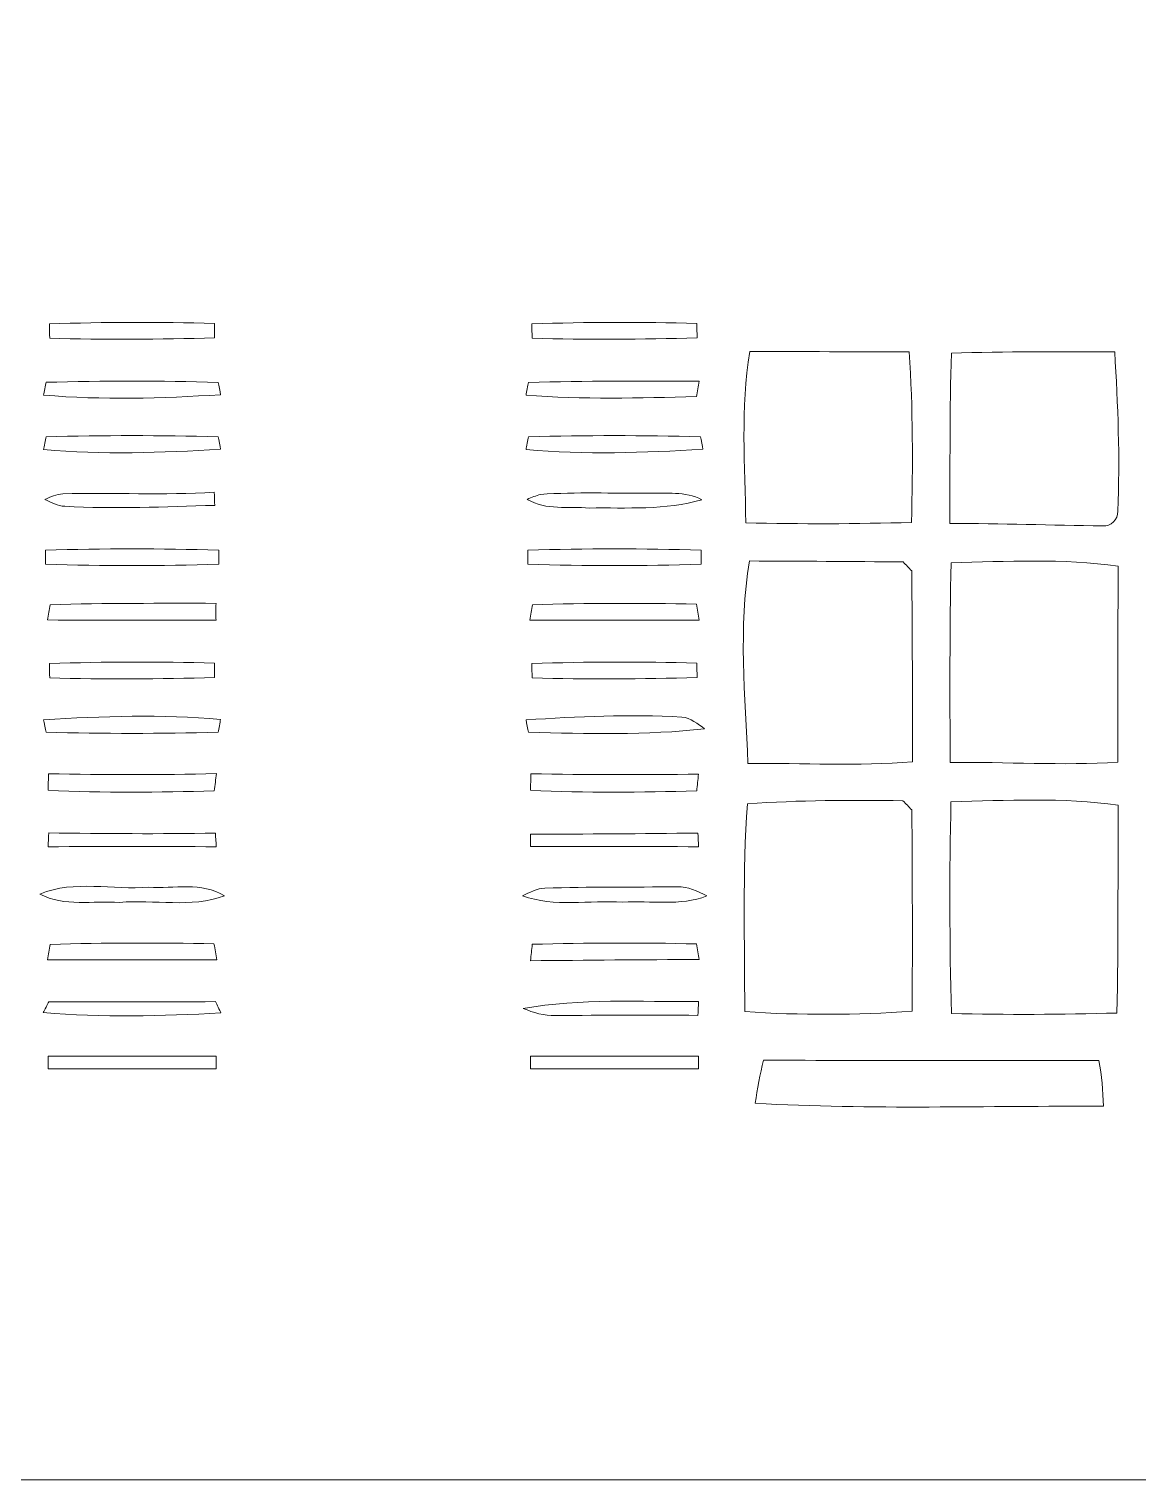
# Model space of a CAD drawing. Header units: centimetres. Extents: x -16.5 to 16.4, y -12.2 to 12.2.
# Drawn here: x -2.35 to 6.97, y -12.22 to 0 of the extents above; entities that cross this region are included whole.
import ezdxf

# ---------------------------------------------------------------- set-up
doc = ezdxf.new("R2010")
doc.units = ezdxf.units.CM
doc.header["$MEASUREMENT"] = 0
doc.layers.add('Layer 1', color=7, linetype='Continuous')

msp = doc.modelspace()

# ---------------------------------------------------------------- linework, layer by layer
at = {"layer": 'Layer 1', "color": 250, "lineweight": 9}
for points, knots in [([(5.67267, 11.59758), (5.70971, 11.81348), (5.64374, 12.10417), (5.8868, 12.21), (5.8868, 12.21), (5.93548, 12.02021), (5.95489, 11.82477), (5.98558, 11.63109), (5.98558, 11.63109), (6.4135, 11.73446), (6.80685, 11.94577), (7.23335, 12.05443), (7.23335, 12.05443), (7.42597, 12.09182), (7.58719, 11.83641), (7.47607, 11.67448), (7.47607, 11.67448), (7.32543, 11.45153), (7.04462, 11.4099), (6.83013, 11.27408), (6.83013, 11.27408), (7.07037, 11.19506), (7.34871, 11.1753), (7.54274, 10.99997), (7.54274, 10.99997), (7.68385, 10.79536), (7.43408, 10.57346), (7.22983, 10.59146), (7.22983, 10.59146), (6.80191, 10.6539), (6.4008, 10.83593), (5.97358, 10.90225), (5.97358, 10.90225), (5.94854, 9.82416), (5.95242, 8.74502), (5.97112, 7.66658), (5.97112, 7.66658), (6.52039, 7.55933), (7.0739, 7.32861), (7.64081, 7.45315), (7.64081, 7.45315), (7.95161, 7.49865), (8.28181, 7.58544), (8.59331, 7.49865), (8.59331, 7.49865), (8.8646, 7.3907), (8.86072, 7.03016), (8.90764, 6.79239), (8.90764, 6.79239), (8.96973, 6.37435), (8.61801, 6.0946), (8.48218, 5.73829), (8.48218, 5.73829), (8.4328, 4.68419), (8.47937, 3.62727), (8.46349, 2.57176), (8.46349, 2.57176), (9.03852, 2.29765), (9.60366, 2.00343), (10.16105, 1.69546), (10.16105, 1.69546), (10.42211, 1.53565), (10.72797, 1.38925), (10.87226, 1.10138), (10.87226, 1.10138), (11.00808, 0.81845), (10.9989, 0.47379), (10.88496, 0.18522), (10.88496, 0.18522), (10.70575, -0.11112), (10.41188, -0.30726), (10.16212, -0.53868), (10.16212, -0.53868), (10.06616, -0.60712), (9.97796, -0.71648), (10.0203, -0.84877), (10.0203, -0.84877), (10.00125, -1.47742), (10.0337, -2.10784), (9.97832, -2.73578), (9.97832, -2.73578), (10.5089, -2.84726), (11.05605, -2.88571), (11.57146, -3.06528), (11.57146, -3.06528), (12.0523, -3.21344), (12.50491, -3.44275), (12.91272, -3.73732), (12.91272, -3.73732), (13.42743, -4.10562), (14.04373, -4.28271), (14.63851, -4.47462), (14.63851, -4.47462), (15.02833, -4.58399), (15.4365, -4.71663), (15.72225, -5.02037), (15.72225, -5.02037), (15.79351, -5.1008), (15.85136, -5.24474), (15.77763, -5.34069), (15.77763, -5.34069), (15.64287, -5.49803), (15.43473, -5.58764), (15.32537, -5.76861), (15.32537, -5.76861), (15.2534, -5.96158), (15.3095, -6.17819), (15.26857, -6.37716), (15.26857, -6.37716), (15.16098, -6.41314), (15.05126, -6.43466), (14.94331, -6.46394), (14.94331, -6.46394), (14.96201, -7.74382), (14.95601, -9.02369), (14.95143, -10.30392), (14.95143, -10.30392), (14.95284, -10.52723), (14.93732, -10.75372), (14.96836, -10.97632), (14.96836, -10.97632), (15.39945, -10.97526), (15.83055, -10.95939), (16.262, -10.97561), (16.262, -10.97561), (16.33289, -10.96432), (16.37136, -11.03382), (16.3837, -11.09344), (16.3837, -11.09344), (16.41722, -11.43775), (16.40169, -11.78418), (16.39923, -12.1299), (16.39923, -12.1299), (16.37312, -12.15424), (16.34737, -12.17894), (16.32197, -12.20434), (16.32197, -12.20434), (6.80014, -12.21492), (-2.72204, -12.20575), (-12.24422, -12.20892), (-12.24422, -12.20892), (-13.20484, -12.20504), (-14.16545, -12.21845), (-15.12571, -12.19975), (-15.12571, -12.19975), (-15.15252, -9.21455), (-15.12818, -6.22934), (-15.13806, -3.24414), (-15.13806, -3.24414), (-15.41428, -3.28717), (-15.71979, -3.43464), (-15.98331, -3.28329), (-15.98331, -3.28329), (-16.33539, -3.08644), (-16.54105, -2.58091), (-16.30152, -2.22461), (-16.30152, -2.22461), (-15.86196, -1.44673), (-14.93274, -1.12324), (-14.08996, -1.04351), (-14.08996, -1.04351), (-13.74035, -0.97401), (-13.44578, -1.21884), (-13.11488, -1.27775), (-13.11488, -1.27775), (-13.09618, -1.07596), (-13.08489, -0.87276), (-13.05032, -0.67309), (-13.05032, -0.67309), (-13.03092, -0.53692), (-12.88522, -0.48612), (-12.80091, -0.39581), (-12.80091, -0.39581), (-12.71765, -0.29386), (-12.61217, -0.19437), (-12.58289, -0.06137), (-12.58289, -0.06137), (-12.56984, 0.07268), (-12.62487, 0.20356), (-12.61146, 0.33726), (-12.61146, 0.33726), (-12.5462, 0.45756), (-12.44531, 0.55352), (-12.35499, 0.65512), (-12.35499, 0.65512), (-12.45271, 0.96486), (-12.48976, 1.28765), (-12.51269, 1.61044), (-12.51269, 1.61044), (-13.02739, 1.20157), (-13.92627, 1.32469), (-14.19614, 1.96075), (-14.19614, 1.96075), (-14.3496, 2.39749), (-14.38347, 2.89279), (-14.24059, 3.33658), (-14.24059, 3.33658), (-14.03704, 3.84), (-13.55726, 4.13421), (-13.10923, 4.39386), (-13.10923, 4.39386), (-12.62134, 4.67502), (-12.02585, 4.72194), (-11.48187, 4.60517), (-11.48187, 4.60517), (-11.14144, 4.52756), (-10.86239, 4.3106), (-10.55653, 4.15644), (-10.55653, 4.15644), (-10.61615, 4.4122), (-10.91284, 4.43337), (-11.08535, 4.58048), (-11.08535, 4.58048), (-11.26491, 4.67643), (-11.21658, 4.91138), (-11.21482, 5.07648), (-11.21482, 5.07648), (-11.20212, 5.27862), (-11.079, 5.46877), (-11.13968, 5.67514), (-11.13968, 5.67514), (-11.1679, 5.80391), (-11.25045, 5.95031), (-11.15873, 6.07308), (-11.15873, 6.07308), (-11.05713, 6.20219), (-10.83452, 6.30521), (-10.69976, 6.16304), (-10.69976, 6.16304), (-10.61615, 6.0819), (-10.4948, 5.97289), (-10.59005, 5.84024), (-10.59005, 5.84024), (-10.67083, 5.61694), (-10.7615, 5.38622), (-10.71423, 5.14316), (-10.71423, 5.14316), (-10.71528, 5.03521), (-10.68918, 4.8754), (-10.54913, 4.87751), (-10.54913, 4.87751), (-10.14449, 4.92373), (-9.72609, 5.14739), (-9.32392, 4.96183), (-9.32392, 4.96183), (-9.17188, 4.85776), (-9.03289, 4.73393), (-8.88895, 4.61893), (-8.88895, 4.61893), (-8.79829, 4.54943), (-8.82157, 4.42561), (-8.81346, 4.32612), (-8.81346, 4.32612), (-8.80817, 4.12963), (-8.7168, 3.92254), (-8.82933, 3.73945), (-8.82933, 3.73945), (-8.92282, 3.56165), (-8.92952, 3.35316), (-8.82933, 3.17818), (-8.82933, 3.17818), (-8.68822, 3.24239), (-8.55523, 3.32247), (-8.42258, 3.40255), (-8.42258, 3.40255), (-8.2409, 3.30342), (-8.03488, 3.2692), (-7.84508, 3.19335), (-7.84508, 3.19335), (-7.66587, 3.10586), (-7.79675, 2.87444), (-7.89588, 2.77002), (-7.89588, 2.77002), (-7.77841, 2.69206), (-7.65458, 2.46451), (-7.49089, 2.58093), (-7.49089, 2.58093), (-7.11131, 2.82223), (-6.74689, 3.08752), (-6.36448, 3.32529), (-6.36448, 3.32529), (-5.40527, 3.99592), (-4.51556, 4.76357), (-3.52567, 5.39116), (-3.52567, 5.39116), (-3.26074, 5.56084), (-2.98874, 5.71995), (-2.73192, 5.90233), (-2.73192, 5.90233), (-1.90642, 6.51934), (-1.54165, 7.57591), (-0.67417, 8.14882), (-0.67417, 8.14882), (-0.16651, 8.50266), (0.36548, 8.93234), (1.01882, 8.92105), (1.01882, 8.92105), (1.77588, 8.76513), (2.52448, 8.43281), (3.04094, 7.83873), (3.04094, 7.83873), (3.6135, 7.19174), (4.03719, 6.42409), (4.6288, 5.79333), (4.6288, 5.79333), (4.93007, 5.51639), (5.23698, 5.24017), (5.57883, 5.01369), (5.57883, 5.01369), (5.5947, 5.33683), (5.57706, 5.66068), (5.57847, 5.98418), (5.57847, 5.98418), (5.35023, 6.06496), (5.11104, 6.18456), (5.00627, 6.41704), (5.00627, 6.41704), (4.8955, 6.61424), (4.80448, 6.89364), (4.9717, 7.08767), (4.9717, 7.08767), (5.1643, 7.33038), (5.44689, 7.46831), (5.71077, 7.61789), (5.71077, 7.61789), (5.71077, 8.70762), (5.71782, 9.79771), (5.70688, 10.88744), (5.70688, 10.88744), (5.05813, 10.71211), (4.4524, 10.40166), (3.80118, 10.2355), (3.80118, 10.2355), (3.71581, 10.20799), (3.64525, 10.28242), (3.60433, 10.34733), (3.60433, 10.34733), (3.52989, 10.56147), (3.68194, 10.78407), (3.87985, 10.85604), (3.87985, 10.85604), (4.15853, 10.99327), (4.47357, 11.04231), (4.74345, 11.19894), (4.74345, 11.19894), (4.4002, 11.44694), (3.92077, 11.38697), (3.5687, 11.61204), (3.5687, 11.61204), (3.40466, 11.74363), (3.55494, 11.95741), (3.70275, 12.0255), (3.70275, 12.0255), (3.8481, 12.07841), (4.01249, 12.0636), (4.1589, 12.02162), (4.1589, 12.02162), (4.66866, 11.89991), (5.16749, 11.73763), (5.67267, 11.59758), (5.67267, 11.59758), (5.67267, 11.59758), (5.67267, 11.59758), (5.67267, 11.59758)], [0, 0, 0, 0, 0.01086957, 0.01086957, 0.01086957, 0.01086957, 0.02173913, 0.02173913, 0.02173913, 0.02173913, 0.0326087, 0.0326087, 0.0326087, 0.0326087, 0.04347826, 0.04347826, 0.04347826, 0.04347826, 0.05434783, 0.05434783, 0.05434783, 0.05434783, 0.06521739, 0.06521739, 0.06521739, 0.06521739, 0.07608696, 0.07608696, 0.07608696, 0.07608696, 0.08695652, 0.08695652, 0.08695652, 0.08695652, 0.09782609, 0.09782609, 0.09782609, 0.09782609, 0.10869565, 0.10869565, 0.10869565, 0.10869565, 0.11956522, 0.11956522, 0.11956522, 0.11956522, 0.13043478, 0.13043478, 0.13043478, 0.13043478, 0.14130435, 0.14130435, 0.14130435, 0.14130435, 0.15217391, 0.15217391, 0.15217391, 0.15217391, 0.16304348, 0.16304348, 0.16304348, 0.16304348, 0.17391304, 0.17391304, 0.17391304, 0.17391304, 0.18478261, 0.18478261, 0.18478261, 0.18478261, 0.19565217, 0.19565217, 0.19565217, 0.19565217, 0.20652174, 0.20652174, 0.20652174, 0.20652174, 0.2173913, 0.2173913, 0.2173913, 0.2173913, 0.22826087, 0.22826087, 0.22826087, 0.22826087, 0.23913043, 0.23913043, 0.23913043, 0.23913043, 0.25, 0.25, 0.25, 0.25, 0.26086957, 0.26086957, 0.26086957, 0.26086957, 0.27173913, 0.27173913, 0.27173913, 0.27173913, 0.2826087, 0.2826087, 0.2826087, 0.2826087, 0.29347826, 0.29347826, 0.29347826, 0.29347826, 0.30434783, 0.30434783, 0.30434783, 0.30434783, 0.31521739, 0.31521739, 0.31521739, 0.31521739, 0.32608696, 0.32608696, 0.32608696, 0.32608696, 0.33695652, 0.33695652, 0.33695652, 0.33695652, 0.34782609, 0.34782609, 0.34782609, 0.34782609, 0.35869565, 0.35869565, 0.35869565, 0.35869565, 0.36956522, 0.36956522, 0.36956522, 0.36956522, 0.38043478, 0.38043478, 0.38043478, 0.38043478, 0.39130435, 0.39130435, 0.39130435, 0.39130435, 0.40217391, 0.40217391, 0.40217391, 0.40217391, 0.41304348, 0.41304348, 0.41304348, 0.41304348, 0.42391304, 0.42391304, 0.42391304, 0.42391304, 0.43478261, 0.43478261, 0.43478261, 0.43478261, 0.44565217, 0.44565217, 0.44565217, 0.44565217, 0.45652174, 0.45652174, 0.45652174, 0.45652174, 0.4673913, 0.4673913, 0.4673913, 0.4673913, 0.47826087, 0.47826087, 0.47826087, 0.47826087, 0.48913043, 0.48913043, 0.48913043, 0.48913043, 0.5, 0.5, 0.5, 0.5, 0.51086957, 0.51086957, 0.51086957, 0.51086957, 0.52173913, 0.52173913, 0.52173913, 0.52173913, 0.5326087, 0.5326087, 0.5326087, 0.5326087, 0.54347826, 0.54347826, 0.54347826, 0.54347826, 0.55434783, 0.55434783, 0.55434783, 0.55434783, 0.56521739, 0.56521739, 0.56521739, 0.56521739, 0.57608696, 0.57608696, 0.57608696, 0.57608696, 0.58695652, 0.58695652, 0.58695652, 0.58695652, 0.59782609, 0.59782609, 0.59782609, 0.59782609, 0.60869565, 0.60869565, 0.60869565, 0.60869565, 0.61956522, 0.61956522, 0.61956522, 0.61956522, 0.63043478, 0.63043478, 0.63043478, 0.63043478, 0.64130435, 0.64130435, 0.64130435, 0.64130435, 0.65217391, 0.65217391, 0.65217391, 0.65217391, 0.66304348, 0.66304348, 0.66304348, 0.66304348, 0.67391304, 0.67391304, 0.67391304, 0.67391304, 0.68478261, 0.68478261, 0.68478261, 0.68478261, 0.69565217, 0.69565217, 0.69565217, 0.69565217, 0.70652174, 0.70652174, 0.70652174, 0.70652174, 0.7173913, 0.7173913, 0.7173913, 0.7173913, 0.72826087, 0.72826087, 0.72826087, 0.72826087, 0.73913043, 0.73913043, 0.73913043, 0.73913043, 0.75, 0.75, 0.75, 0.75, 0.76086957, 0.76086957, 0.76086957, 0.76086957, 0.77173913, 0.77173913, 0.77173913, 0.77173913, 0.7826087, 0.7826087, 0.7826087, 0.7826087, 0.79347826, 0.79347826, 0.79347826, 0.79347826, 0.80434783, 0.80434783, 0.80434783, 0.80434783, 0.81521739, 0.81521739, 0.81521739, 0.81521739, 0.82608696, 0.82608696, 0.82608696, 0.82608696, 0.83695652, 0.83695652, 0.83695652, 0.83695652, 0.84782609, 0.84782609, 0.84782609, 0.84782609, 0.85869565, 0.85869565, 0.85869565, 0.85869565, 0.86956522, 0.86956522, 0.86956522, 0.86956522, 0.88043478, 0.88043478, 0.88043478, 0.88043478, 0.89130435, 0.89130435, 0.89130435, 0.89130435, 0.90217391, 0.90217391, 0.90217391, 0.90217391, 0.91304348, 0.91304348, 0.91304348, 0.91304348, 0.92391304, 0.92391304, 0.92391304, 0.92391304, 0.93478261, 0.93478261, 0.93478261, 0.93478261, 0.94565217, 0.94565217, 0.94565217, 0.94565217, 0.95652174, 0.95652174, 0.95652174, 0.95652174, 0.9673913, 0.9673913, 0.9673913, 0.9673913, 0.97826087, 0.97826087, 0.97826087, 0.97826087, 1, 1, 1, 1]), ([(-2.17877, -2.4839), (-2.17877, -2.52412), (-2.17841, -2.56469), (-2.17771, -2.60526), (-2.17771, -2.60526), (-1.71557, -2.61796), (-1.25273, -2.61549), (-0.79023, -2.60173), (-0.79023, -2.60173), (-0.79059, -2.56116), (-0.79094, -2.52059), (-0.79129, -2.48037), (-0.79129, -2.48037), (-1.25378, -2.46732), (-1.71663, -2.46979), (-2.17877, -2.4839), (-2.17877, -2.4839), (-2.17877, -2.4839), (-2.17877, -2.4839), (-2.17877, -2.4839)], [0, 0, 0, 0, 0.16666667, 0.16666667, 0.16666667, 0.16666667, 0.33333333, 0.33333333, 0.33333333, 0.33333333, 0.5, 0.5, 0.5, 0.5, 0.66666667, 0.66666667, 0.66666667, 0.66666667, 1, 1, 1, 1]), ([(1.87819, -2.4839), (1.87819, -2.52412), (1.87854, -2.56469), (1.87925, -2.60526), (1.87925, -2.60526), (2.34139, -2.61796), (2.80423, -2.61549), (3.26672, -2.60173), (3.26672, -2.60173), (3.26637, -2.56116), (3.26602, -2.52059), (3.26566, -2.48037), (3.26566, -2.48037), (2.80317, -2.46732), (2.34033, -2.46979), (1.87819, -2.4839), (1.87819, -2.4839), (1.87819, -2.4839), (1.87819, -2.4839), (1.87819, -2.4839)], [0, 0, 0, 0, 0.16666667, 0.16666667, 0.16666667, 0.16666667, 0.33333333, 0.33333333, 0.33333333, 0.33333333, 0.5, 0.5, 0.5, 0.5, 0.66666667, 0.66666667, 0.66666667, 0.66666667, 1, 1, 1, 1]), ([(3.71122, -2.71638), (3.63079, -3.19192), (3.67065, -3.67841), (3.67665, -4.15818), (3.67665, -4.15818), (4.1409, -4.16982), (4.60551, -4.16771), (5.06977, -4.15466), (5.06977, -4.15466), (5.08353, -3.67629), (5.08212, -3.19722), (5.05072, -2.71991), (5.05072, -2.71991), (4.6041, -2.7192), (4.15784, -2.71814), (3.71122, -2.71638), (3.71122, -2.71638), (3.71122, -2.71638), (3.71122, -2.71638), (3.71122, -2.71638)], [0, 0, 0, 0, 0.16666667, 0.16666667, 0.16666667, 0.16666667, 0.33333333, 0.33333333, 0.33333333, 0.33333333, 0.5, 0.5, 0.5, 0.5, 0.66666667, 0.66666667, 0.66666667, 0.66666667, 1, 1, 1, 1]), ([(5.40561, -2.73014), (5.39221, -3.20745), (5.39327, -3.68511), (5.39397, -4.16312), (5.39397, -4.16312), (5.82189, -4.16312), (6.24981, -4.17794), (6.67808, -4.18429), (6.67808, -4.18429), (6.74687, -4.19064), (6.80861, -4.13031), (6.80438, -4.06117), (6.80438, -4.06117), (6.82484, -3.61385), (6.80649, -3.16582), (6.77898, -2.7192), (6.77898, -2.7192), (6.32107, -2.71744), (5.86317, -2.71744), (5.40561, -2.73014), (5.40561, -2.73014), (5.40561, -2.73014), (5.40561, -2.73014), (5.40561, -2.73014)], [0, 0, 0, 0, 0.14285714, 0.14285714, 0.14285714, 0.14285714, 0.28571429, 0.28571429, 0.28571429, 0.28571429, 0.42857143, 0.42857143, 0.42857143, 0.42857143, 0.57142857, 0.57142857, 0.57142857, 0.57142857, 0.71428571, 0.71428571, 0.71428571, 0.71428571, 1, 1, 1, 1]), ([(-2.2084, -2.97602), (-2.21334, -3.00284), (-2.22321, -3.05716), (-2.2285, -3.08397), (-2.2285, -3.08397), (-1.73356, -3.1256), (-1.23543, -3.11184), (-0.74049, -3.08009), (-0.74049, -3.08009), (-0.74543, -3.05399), (-0.75601, -3.00213), (-0.76095, -2.97638), (-0.76095, -2.97638), (-1.24355, -2.96262), (-1.72615, -2.96262), (-2.2084, -2.97602), (-2.2084, -2.97602), (-2.2084, -2.97602), (-2.2084, -2.97602), (-2.2084, -2.97602)], [0, 0, 0, 0, 0.16666667, 0.16666667, 0.16666667, 0.16666667, 0.33333333, 0.33333333, 0.33333333, 0.33333333, 0.5, 0.5, 0.5, 0.5, 0.66666667, 0.66666667, 0.66666667, 0.66666667, 1, 1, 1, 1]), ([(1.84855, -2.97638), (1.84362, -3.00319), (1.83374, -3.05716), (1.82845, -3.08397), (1.82845, -3.08397), (2.30505, -3.12313), (2.78447, -3.10726), (3.26213, -3.09667), (3.26213, -3.09667), (3.26919, -3.05328), (3.27625, -3.00989), (3.28365, -2.96685), (3.28365, -2.96685), (2.80529, -2.96474), (2.32692, -2.96403), (1.84855, -2.97638), (1.84855, -2.97638), (1.84855, -2.97638), (1.84855, -2.97638), (1.84855, -2.97638)], [0, 0, 0, 0, 0.16666667, 0.16666667, 0.16666667, 0.16666667, 0.33333333, 0.33333333, 0.33333333, 0.33333333, 0.5, 0.5, 0.5, 0.5, 0.66666667, 0.66666667, 0.66666667, 0.66666667, 1, 1, 1, 1]), ([(-2.2084, -3.43464), (-2.21334, -3.46145), (-2.22321, -3.51577), (-2.2285, -3.54259), (-2.2285, -3.54259), (-1.73356, -3.58421), (-1.23543, -3.57046), (-0.74049, -3.53871), (-0.74049, -3.53871), (-0.74543, -3.5126), (-0.75601, -3.46074), (-0.76095, -3.43499), (-0.76095, -3.43499), (-1.24355, -3.42123), (-1.72615, -3.42123), (-2.2084, -3.43464), (-2.2084, -3.43464), (-2.2084, -3.43464), (-2.2084, -3.43464), (-2.2084, -3.43464)], [0, 0, 0, 0, 0.16666667, 0.16666667, 0.16666667, 0.16666667, 0.33333333, 0.33333333, 0.33333333, 0.33333333, 0.5, 0.5, 0.5, 0.5, 0.66666667, 0.66666667, 0.66666667, 0.66666667, 1, 1, 1, 1]), ([(1.84855, -3.43464), (1.84362, -3.46145), (1.83374, -3.51577), (1.82845, -3.54259), (1.82845, -3.54259), (2.32339, -3.58421), (2.82152, -3.57046), (3.31646, -3.53871), (3.31646, -3.53871), (3.31152, -3.5126), (3.30094, -3.46074), (3.296, -3.43499), (3.296, -3.43499), (2.8134, -3.42123), (2.3308, -3.42123), (1.84855, -3.43464), (1.84855, -3.43464), (1.84855, -3.43464), (1.84855, -3.43464), (1.84855, -3.43464)], [0, 0, 0, 0, 0.16666667, 0.16666667, 0.16666667, 0.16666667, 0.33333333, 0.33333333, 0.33333333, 0.33333333, 0.5, 0.5, 0.5, 0.5, 0.66666667, 0.66666667, 0.66666667, 0.66666667, 1, 1, 1, 1]), ([(-2.21793, -3.96098), (-2.16501, -3.98673), (-2.11033, -4.01566), (-2.04965, -4.01919), (-2.04965, -4.01919), (-1.6302, -4.04282), (-1.20969, -4.02483), (-0.78988, -4.01107), (-0.78988, -4.01107), (-0.79129, -3.97403), (-0.79235, -3.93734), (-0.79306, -3.90066), (-0.79306, -3.90066), (-1.2178, -3.92817), (-1.6436, -3.90207), (-2.06798, -3.91441), (-2.06798, -3.91441), (-2.12126, -3.91582), (-2.16959, -3.94158), (-2.21793, -3.96098), (-2.21793, -3.96098), (-2.21793, -3.96098), (-2.21793, -3.96098), (-2.21793, -3.96098)], [0, 0, 0, 0, 0.14285714, 0.14285714, 0.14285714, 0.14285714, 0.28571429, 0.28571429, 0.28571429, 0.28571429, 0.42857143, 0.42857143, 0.42857143, 0.42857143, 0.57142857, 0.57142857, 0.57142857, 0.57142857, 0.71428571, 0.71428571, 0.71428571, 0.71428571, 1, 1, 1, 1]), ([(1.95086, -3.91935), (1.91241, -3.93029), (1.87501, -3.94405), (1.83903, -3.96098), (1.83903, -3.96098), (1.99531, -4.05623), (2.18687, -4.01778), (2.36044, -4.03365), (2.36044, -4.03365), (2.67547, -4.02942), (3.00002, -4.05376), (3.30694, -3.96451), (3.30694, -3.96451), (3.16865, -3.88866), (3.00461, -3.91406), (2.85503, -3.90806), (2.85503, -3.90806), (2.55376, -3.91194), (2.25107, -3.89713), (1.95086, -3.91935), (1.95086, -3.91935), (1.95086, -3.91935), (1.95086, -3.91935), (1.95086, -3.91935)], [0, 0, 0, 0, 0.14285714, 0.14285714, 0.14285714, 0.14285714, 0.28571429, 0.28571429, 0.28571429, 0.28571429, 0.42857143, 0.42857143, 0.42857143, 0.42857143, 0.57142857, 0.57142857, 0.57142857, 0.57142857, 0.71428571, 0.71428571, 0.71428571, 0.71428571, 1, 1, 1, 1]), ([(-2.21369, -4.3889), (-2.21404, -4.42806), (-2.21404, -4.46722), (-2.21369, -4.50673), (-2.21369, -4.50673), (-1.72792, -4.52225), (-1.24143, -4.52225), (-0.75531, -4.50673), (-0.75531, -4.50673), (-0.75531, -4.46722), (-0.75531, -4.42806), (-0.75531, -4.3889), (-0.75531, -4.3889), (-1.24143, -4.37302), (-1.72792, -4.37302), (-2.21369, -4.3889), (-2.21369, -4.3889), (-2.21369, -4.3889), (-2.21369, -4.3889), (-2.21369, -4.3889)], [0, 0, 0, 0, 0.16666667, 0.16666667, 0.16666667, 0.16666667, 0.33333333, 0.33333333, 0.33333333, 0.33333333, 0.5, 0.5, 0.5, 0.5, 0.66666667, 0.66666667, 0.66666667, 0.66666667, 1, 1, 1, 1]), ([(1.84326, -4.3889), (1.84291, -4.42806), (1.84291, -4.46722), (1.84326, -4.50673), (1.84326, -4.50673), (2.32904, -4.52225), (2.81552, -4.52225), (3.30165, -4.50673), (3.30165, -4.50673), (3.30165, -4.46722), (3.30165, -4.42806), (3.30165, -4.3889), (3.30165, -4.3889), (2.81552, -4.37302), (2.32904, -4.37302), (1.84326, -4.3889), (1.84326, -4.3889), (1.84326, -4.3889), (1.84326, -4.3889), (1.84326, -4.3889)], [0, 0, 0, 0, 0.16666667, 0.16666667, 0.16666667, 0.16666667, 0.33333333, 0.33333333, 0.33333333, 0.33333333, 0.5, 0.5, 0.5, 0.5, 0.66666667, 0.66666667, 0.66666667, 0.66666667, 1, 1, 1, 1]), ([(3.70769, -4.47921), (3.61385, -5.04048), (3.67136, -5.61692), (3.69464, -6.18242), (3.69464, -6.18242), (4.15536, -6.17607), (4.61927, -6.20888), (5.07894, -6.16796), (5.07894, -6.16796), (5.07787, -5.63244), (5.07859, -5.09728), (5.07224, -4.56211), (5.07224, -4.56211), (5.0479, -4.53671), (5.02391, -4.51167), (5.00026, -4.48697), (5.00026, -4.48697), (4.56918, -4.48309), (4.13843, -4.48133), (3.70769, -4.47921), (3.70769, -4.47921), (3.70769, -4.47921), (3.70769, -4.47921), (3.70769, -4.47921)], [0, 0, 0, 0, 0.14285714, 0.14285714, 0.14285714, 0.14285714, 0.28571429, 0.28571429, 0.28571429, 0.28571429, 0.42857143, 0.42857143, 0.42857143, 0.42857143, 0.57142857, 0.57142857, 0.57142857, 0.57142857, 0.71428571, 0.71428571, 0.71428571, 0.71428571, 1, 1, 1, 1]), ([(5.40279, -4.49367), (5.39009, -5.05389), (5.39432, -5.61445), (5.39468, -6.17537), (5.39468, -6.17537), (5.86493, -6.16796), (6.33695, -6.20112), (6.80685, -6.1729), (6.80685, -6.1729), (6.80614, -5.62292), (6.80543, -5.07294), (6.80861, -4.52331), (6.80861, -4.52331), (6.3433, -4.45628), (5.87057, -4.48344), (5.40279, -4.49367), (5.40279, -4.49367), (5.40279, -4.49367), (5.40279, -4.49367), (5.40279, -4.49367)], [0, 0, 0, 0, 0.16666667, 0.16666667, 0.16666667, 0.16666667, 0.33333333, 0.33333333, 0.33333333, 0.33333333, 0.5, 0.5, 0.5, 0.5, 0.66666667, 0.66666667, 0.66666667, 0.66666667, 1, 1, 1, 1]), ([(-2.17418, -4.8468), (-2.18159, -4.88949), (-2.18864, -4.93253), (-2.19569, -4.97557), (-2.19569, -4.97557), (-1.72368, -4.97698), (-1.25131, -4.97698), (-0.77894, -4.97733), (-0.77894, -4.97733), (-0.7793, -4.92971), (-0.7793, -4.88244), (-0.77894, -4.83552), (-0.77894, -4.83552), (-1.24426, -4.83446), (-1.70922, -4.83375), (-2.17418, -4.8468), (-2.17418, -4.8468), (-2.17418, -4.8468), (-2.17418, -4.8468), (-2.17418, -4.8468)], [0, 0, 0, 0, 0.16666667, 0.16666667, 0.16666667, 0.16666667, 0.33333333, 0.33333333, 0.33333333, 0.33333333, 0.5, 0.5, 0.5, 0.5, 0.66666667, 0.66666667, 0.66666667, 0.66666667, 1, 1, 1, 1]), ([(1.88277, -4.8468), (1.87537, -4.88949), (1.86831, -4.93253), (1.86125, -4.97592), (1.86125, -4.97592), (2.33539, -4.97698), (2.80952, -4.97698), (3.28401, -4.97592), (3.28401, -4.97592), (3.27625, -4.93147), (3.26884, -4.88702), (3.26108, -4.84292), (3.26108, -4.84292), (2.80176, -4.83164), (2.34209, -4.8334), (1.88277, -4.8468), (1.88277, -4.8468), (1.88277, -4.8468), (1.88277, -4.8468), (1.88277, -4.8468)], [0, 0, 0, 0, 0.16666667, 0.16666667, 0.16666667, 0.16666667, 0.33333333, 0.33333333, 0.33333333, 0.33333333, 0.5, 0.5, 0.5, 0.5, 0.66666667, 0.66666667, 0.66666667, 0.66666667, 1, 1, 1, 1]), ([(-2.17877, -5.3414), (-2.17877, -5.38162), (-2.17841, -5.42219), (-2.17771, -5.46275), (-2.17771, -5.46275), (-1.71557, -5.47545), (-1.25273, -5.47299), (-0.79023, -5.45923), (-0.79023, -5.45923), (-0.79059, -5.4183), (-0.79094, -5.37809), (-0.79129, -5.33787), (-0.79129, -5.33787), (-1.25378, -5.32482), (-1.71663, -5.32729), (-2.17877, -5.3414), (-2.17877, -5.3414), (-2.17877, -5.3414), (-2.17877, -5.3414), (-2.17877, -5.3414)], [0, 0, 0, 0, 0.16666667, 0.16666667, 0.16666667, 0.16666667, 0.33333333, 0.33333333, 0.33333333, 0.33333333, 0.5, 0.5, 0.5, 0.5, 0.66666667, 0.66666667, 0.66666667, 0.66666667, 1, 1, 1, 1]), ([(1.87819, -5.3414), (1.87819, -5.38162), (1.87854, -5.42219), (1.87925, -5.46275), (1.87925, -5.46275), (2.34139, -5.47545), (2.80423, -5.47299), (3.26672, -5.45923), (3.26672, -5.45923), (3.26637, -5.4183), (3.26602, -5.37809), (3.26566, -5.33787), (3.26566, -5.33787), (2.80317, -5.32482), (2.34033, -5.32729), (1.87819, -5.3414), (1.87819, -5.3414), (1.87819, -5.3414), (1.87819, -5.3414), (1.87819, -5.3414)], [0, 0, 0, 0, 0.16666667, 0.16666667, 0.16666667, 0.16666667, 0.33333333, 0.33333333, 0.33333333, 0.33333333, 0.5, 0.5, 0.5, 0.5, 0.66666667, 0.66666667, 0.66666667, 0.66666667, 1, 1, 1, 1]), ([(-2.2285, -5.81553), (-2.22357, -5.84164), (-2.21298, -5.8935), (-2.20805, -5.91925), (-2.20805, -5.91925), (-1.7258, -5.93266), (-1.24319, -5.93266), (-0.7606, -5.9196), (-0.7606, -5.9196), (-0.75566, -5.89279), (-0.74578, -5.83846), (-0.74049, -5.81165), (-0.74049, -5.81165), (-1.23543, -5.76967), (-1.73356, -5.78343), (-2.2285, -5.81553), (-2.2285, -5.81553), (-2.2285, -5.81553), (-2.2285, -5.81553), (-2.2285, -5.81553)], [0, 0, 0, 0, 0.16666667, 0.16666667, 0.16666667, 0.16666667, 0.33333333, 0.33333333, 0.33333333, 0.33333333, 0.5, 0.5, 0.5, 0.5, 0.66666667, 0.66666667, 0.66666667, 0.66666667, 1, 1, 1, 1]), ([(1.82845, -5.81624), (1.83374, -5.84199), (1.84397, -5.8935), (1.84891, -5.91925), (1.84891, -5.91925), (2.3428, -5.93336), (2.83845, -5.945), (3.33057, -5.89138), (3.33057, -5.89138), (3.27166, -5.85046), (3.21345, -5.79684), (3.13831, -5.79225), (3.13831, -5.79225), (2.70157, -5.76826), (2.26413, -5.78661), (1.82845, -5.81624), (1.82845, -5.81624), (1.82845, -5.81624), (1.82845, -5.81624), (1.82845, -5.81624)], [0, 0, 0, 0, 0.16666667, 0.16666667, 0.16666667, 0.16666667, 0.33333333, 0.33333333, 0.33333333, 0.33333333, 0.5, 0.5, 0.5, 0.5, 0.66666667, 0.66666667, 0.66666667, 0.66666667, 1, 1, 1, 1]), ([(-2.18688, -6.26956), (-2.18829, -6.30413), (-2.19075, -6.37327), (-2.19182, -6.40785), (-2.19182, -6.40785), (-1.72615, -6.43113), (-1.25943, -6.42619), (-0.79341, -6.41349), (-0.79341, -6.41349), (-0.78741, -6.36446), (-0.78177, -6.31577), (-0.77542, -6.26709), (-0.77542, -6.26709), (-1.24602, -6.28014), (-1.71663, -6.27767), (-2.18688, -6.26956), (-2.18688, -6.26956), (-2.18688, -6.26956), (-2.18688, -6.26956), (-2.18688, -6.26956)], [0, 0, 0, 0, 0.16666667, 0.16666667, 0.16666667, 0.16666667, 0.33333333, 0.33333333, 0.33333333, 0.33333333, 0.5, 0.5, 0.5, 0.5, 0.66666667, 0.66666667, 0.66666667, 0.66666667, 1, 1, 1, 1]), ([(1.86972, -6.26956), (1.86866, -6.30413), (1.86619, -6.37327), (1.86514, -6.40785), (1.86514, -6.40785), (2.3308, -6.43113), (2.79753, -6.42619), (3.2639, -6.41314), (3.2639, -6.41314), (3.26884, -6.36587), (3.27413, -6.3193), (3.27942, -6.27273), (3.27942, -6.27273), (2.80952, -6.27661), (2.33962, -6.27838), (1.86972, -6.26956), (1.86972, -6.26956), (1.86972, -6.26956), (1.86972, -6.26956), (1.86972, -6.26956)], [0, 0, 0, 0, 0.16666667, 0.16666667, 0.16666667, 0.16666667, 0.33333333, 0.33333333, 0.33333333, 0.33333333, 0.5, 0.5, 0.5, 0.5, 0.66666667, 0.66666667, 0.66666667, 0.66666667, 1, 1, 1, 1]), ([(5.40244, -6.50451), (5.38692, -7.09788), (5.3908, -7.69196), (5.40597, -8.28568), (5.40597, -8.28568), (5.86987, -8.29732), (6.33412, -8.29521), (6.79803, -8.28216), (6.79803, -8.28216), (6.81073, -7.69937), (6.80473, -7.11658), (6.80896, -6.53414), (6.80896, -6.53414), (6.3433, -6.46711), (5.87022, -6.49428), (5.40244, -6.50451), (5.40244, -6.50451), (5.40244, -6.50451), (5.40244, -6.50451), (5.40244, -6.50451)], [0, 0, 0, 0, 0.16666667, 0.16666667, 0.16666667, 0.16666667, 0.33333333, 0.33333333, 0.33333333, 0.33333333, 0.5, 0.5, 0.5, 0.5, 0.66666667, 0.66666667, 0.66666667, 0.66666667, 1, 1, 1, 1]), ([(3.6897, -6.52109), (3.64948, -7.10317), (3.66748, -7.68737), (3.66748, -8.27051), (3.66748, -8.27051), (4.13631, -8.30156), (4.60728, -8.30015), (5.07647, -8.26699), (5.07647, -8.26699), (5.07787, -7.70219), (5.07894, -7.13774), (5.07259, -6.5733), (5.07259, -6.5733), (5.04754, -6.54719), (5.02285, -6.52144), (4.99815, -6.49604), (4.99815, -6.49604), (4.56177, -6.49004), (4.12503, -6.49181), (3.6897, -6.52109), (3.6897, -6.52109), (3.6897, -6.52109), (3.6897, -6.52109), (3.6897, -6.52109)], [0, 0, 0, 0, 0.14285714, 0.14285714, 0.14285714, 0.14285714, 0.28571429, 0.28571429, 0.28571429, 0.28571429, 0.42857143, 0.42857143, 0.42857143, 0.42857143, 0.57142857, 0.57142857, 0.57142857, 0.57142857, 0.71428571, 0.71428571, 0.71428571, 0.71428571, 1, 1, 1, 1]), ([(-2.18582, -6.76697), (-2.18722, -6.7959), (-2.19006, -6.85411), (-2.19182, -6.88304), (-2.19182, -6.88304), (-1.72051, -6.88127), (-1.24884, -6.88163), (-0.77718, -6.88269), (-0.77718, -6.88269), (-0.77894, -6.85411), (-0.78212, -6.79696), (-0.78353, -6.76839), (-0.78353, -6.76839), (-1.25096, -6.77685), (-1.71839, -6.77297), (-2.18582, -6.76697), (-2.18582, -6.76697), (-2.18582, -6.76697), (-2.18582, -6.76697), (-2.18582, -6.76697)], [0, 0, 0, 0, 0.16666667, 0.16666667, 0.16666667, 0.16666667, 0.33333333, 0.33333333, 0.33333333, 0.33333333, 0.5, 0.5, 0.5, 0.5, 0.66666667, 0.66666667, 0.66666667, 0.66666667, 1, 1, 1, 1]), ([(1.8669, -6.77685), (1.8669, -6.80296), (1.8669, -6.85587), (1.8669, -6.88198), (1.8669, -6.88198), (2.33786, -6.88198), (2.80882, -6.88163), (3.27977, -6.88269), (3.27977, -6.88269), (3.27801, -6.85411), (3.27483, -6.79661), (3.27342, -6.76803), (3.27342, -6.76803), (2.80458, -6.77262), (2.33574, -6.77791), (1.8669, -6.77685), (1.8669, -6.77685), (1.8669, -6.77685), (1.8669, -6.77685), (1.8669, -6.77685)], [0, 0, 0, 0, 0.16666667, 0.16666667, 0.16666667, 0.16666667, 0.33333333, 0.33333333, 0.33333333, 0.33333333, 0.5, 0.5, 0.5, 0.5, 0.66666667, 0.66666667, 0.66666667, 0.66666667, 1, 1, 1, 1]), ([(-2.25955, -7.28097), (-2.05388, -7.39139), (-1.81223, -7.33671), (-1.59033, -7.35082), (-1.59033, -7.35082), (-1.29859, -7.32613), (-0.98885, -7.40092), (-0.70768, -7.29614), (-0.70768, -7.29614), (-0.89783, -7.17584), (-1.13384, -7.23829), (-1.34338, -7.22312), (-1.34338, -7.22312), (-1.64643, -7.25099), (-1.97028, -7.15926), (-2.25955, -7.28097), (-2.25955, -7.28097), (-2.25955, -7.28097), (-2.25955, -7.28097), (-2.25955, -7.28097)], [0, 0, 0, 0, 0.16666667, 0.16666667, 0.16666667, 0.16666667, 0.33333333, 0.33333333, 0.33333333, 0.33333333, 0.5, 0.5, 0.5, 0.5, 0.66666667, 0.66666667, 0.66666667, 0.66666667, 1, 1, 1, 1]), ([(1.79775, -7.29508), (2.06798, -7.39492), (2.36254, -7.33001), (2.64336, -7.34976), (2.64336, -7.34976), (2.87725, -7.33424), (3.1249, -7.38504), (3.34962, -7.29685), (3.34962, -7.29685), (3.27201, -7.25557), (3.18982, -7.21606), (3.09986, -7.221), (3.09986, -7.221), (2.72909, -7.22241), (2.35832, -7.22135), (1.9879, -7.23052), (1.9879, -7.23052), (1.91982, -7.2337), (1.85914, -7.26968), (1.79775, -7.29508), (1.79775, -7.29508), (1.79775, -7.29508), (1.79775, -7.29508), (1.79775, -7.29508)], [0, 0, 0, 0, 0.14285714, 0.14285714, 0.14285714, 0.14285714, 0.28571429, 0.28571429, 0.28571429, 0.28571429, 0.42857143, 0.42857143, 0.42857143, 0.42857143, 0.57142857, 0.57142857, 0.57142857, 0.57142857, 0.71428571, 0.71428571, 0.71428571, 0.71428571, 1, 1, 1, 1]), ([(-2.17418, -7.7043), (-2.18159, -7.74699), (-2.18864, -7.79003), (-2.19569, -7.83342), (-2.19569, -7.83342), (-1.72157, -7.83448), (-1.24743, -7.83448), (-0.77295, -7.83342), (-0.77295, -7.83342), (-0.78071, -7.78897), (-0.78812, -7.74452), (-0.79588, -7.70042), (-0.79588, -7.70042), (-1.25519, -7.68914), (-1.71486, -7.6909), (-2.17418, -7.7043), (-2.17418, -7.7043), (-2.17418, -7.7043), (-2.17418, -7.7043), (-2.17418, -7.7043)], [0, 0, 0, 0, 0.16666667, 0.16666667, 0.16666667, 0.16666667, 0.33333333, 0.33333333, 0.33333333, 0.33333333, 0.5, 0.5, 0.5, 0.5, 0.66666667, 0.66666667, 0.66666667, 0.66666667, 1, 1, 1, 1]), ([(1.88101, -7.70395), (1.87572, -7.74946), (1.87078, -7.79567), (1.86619, -7.84189), (1.86619, -7.84189), (2.33856, -7.83907), (2.81128, -7.83166), (3.28401, -7.83272), (3.28401, -7.83272), (3.27625, -7.78827), (3.26849, -7.74417), (3.26108, -7.70078), (3.26108, -7.70078), (2.80105, -7.68914), (2.34068, -7.6909), (1.88101, -7.70395), (1.88101, -7.70395), (1.88101, -7.70395), (1.88101, -7.70395), (1.88101, -7.70395)], [0, 0, 0, 0, 0.16666667, 0.16666667, 0.16666667, 0.16666667, 0.33333333, 0.33333333, 0.33333333, 0.33333333, 0.5, 0.5, 0.5, 0.5, 0.66666667, 0.66666667, 0.66666667, 0.66666667, 1, 1, 1, 1]), ([(1.80375, -8.24405), (1.89089, -8.27722), (1.98155, -8.30791), (2.07645, -8.30367), (2.07645, -8.30367), (2.47544, -8.29909), (2.87443, -8.29874), (3.27378, -8.30191), (3.27378, -8.30191), (3.27519, -8.27263), (3.27836, -8.21442), (3.27977, -8.18549), (3.27977, -8.18549), (2.78765, -8.18867), (2.29058, -8.15762), (1.80375, -8.24405), (1.80375, -8.24405), (1.80375, -8.24405), (1.80375, -8.24405), (1.80375, -8.24405)], [0, 0, 0, 0, 0.16666667, 0.16666667, 0.16666667, 0.16666667, 0.33333333, 0.33333333, 0.33333333, 0.33333333, 0.5, 0.5, 0.5, 0.5, 0.66666667, 0.66666667, 0.66666667, 0.66666667, 1, 1, 1, 1]), ([(-2.18582, -8.18655), (-2.19711, -8.20948), (-2.21969, -8.2557), (-2.23133, -8.27863), (-2.23133, -8.27863), (-1.73568, -8.32237), (-1.23367, -8.3072), (-0.73732, -8.2811), (-0.73732, -8.2811), (-0.74896, -8.25746), (-0.77189, -8.20984), (-0.78318, -8.1862), (-0.78318, -8.1862), (-1.25096, -8.18761), (-1.71839, -8.18761), (-2.18582, -8.18655), (-2.18582, -8.18655), (-2.18582, -8.18655), (-2.18582, -8.18655), (-2.18582, -8.18655)], [0, 0, 0, 0, 0.16666667, 0.16666667, 0.16666667, 0.16666667, 0.33333333, 0.33333333, 0.33333333, 0.33333333, 0.5, 0.5, 0.5, 0.5, 0.66666667, 0.66666667, 0.66666667, 0.66666667, 1, 1, 1, 1]), ([(-2.19006, -8.64587), (-2.19006, -8.67233), (-2.19006, -8.72524), (-2.19006, -8.7517), (-2.19006, -8.7517), (-1.7198, -8.7517), (-1.24955, -8.7517), (-0.77894, -8.7517), (-0.77894, -8.7517), (-0.77894, -8.72524), (-0.77894, -8.67233), (-0.77894, -8.64587), (-0.77894, -8.64587), (-1.24955, -8.64552), (-1.7198, -8.64552), (-2.19006, -8.64587), (-2.19006, -8.64587), (-2.19006, -8.64587), (-2.19006, -8.64587), (-2.19006, -8.64587)], [0, 0, 0, 0, 0.16666667, 0.16666667, 0.16666667, 0.16666667, 0.33333333, 0.33333333, 0.33333333, 0.33333333, 0.5, 0.5, 0.5, 0.5, 0.66666667, 0.66666667, 0.66666667, 0.66666667, 1, 1, 1, 1]), ([(1.8669, -8.64587), (1.8669, -8.67233), (1.8669, -8.72524), (1.8669, -8.7517), (1.8669, -8.7517), (2.33715, -8.7517), (2.8074, -8.7517), (3.27801, -8.7517), (3.27801, -8.7517), (3.27801, -8.72524), (3.27801, -8.67233), (3.27801, -8.64587), (3.27801, -8.64587), (2.8074, -8.64552), (2.33715, -8.64552), (1.8669, -8.64587), (1.8669, -8.64587), (1.8669, -8.64587), (1.8669, -8.64587), (1.8669, -8.64587)], [0, 0, 0, 0, 0.16666667, 0.16666667, 0.16666667, 0.16666667, 0.33333333, 0.33333333, 0.33333333, 0.33333333, 0.5, 0.5, 0.5, 0.5, 0.66666667, 0.66666667, 0.66666667, 0.66666667, 1, 1, 1, 1]), ([(3.82446, -8.67868), (3.798, -8.79968), (3.77402, -8.91821), (3.75567, -9.04133), (3.75567, -9.04133), (4.73039, -9.09637), (5.70759, -9.06144), (6.68373, -9.06638), (6.68373, -9.06638), (6.68196, -8.93656), (6.67032, -8.80744), (6.64668, -8.68009), (6.64668, -8.68009), (5.70583, -8.6815), (4.76497, -8.6822), (3.82446, -8.67868), (3.82446, -8.67868), (3.82446, -8.67868), (3.82446, -8.67868), (3.82446, -8.67868)], [0, 0, 0, 0, 0.16666667, 0.16666667, 0.16666667, 0.16666667, 0.33333333, 0.33333333, 0.33333333, 0.33333333, 0.5, 0.5, 0.5, 0.5, 0.66666667, 0.66666667, 0.66666667, 0.66666667, 1, 1, 1, 1])]:
    msp.add_open_spline(points, degree=3, knots=knots, dxfattribs=at)

doc.saveas('drawing.dxf')
